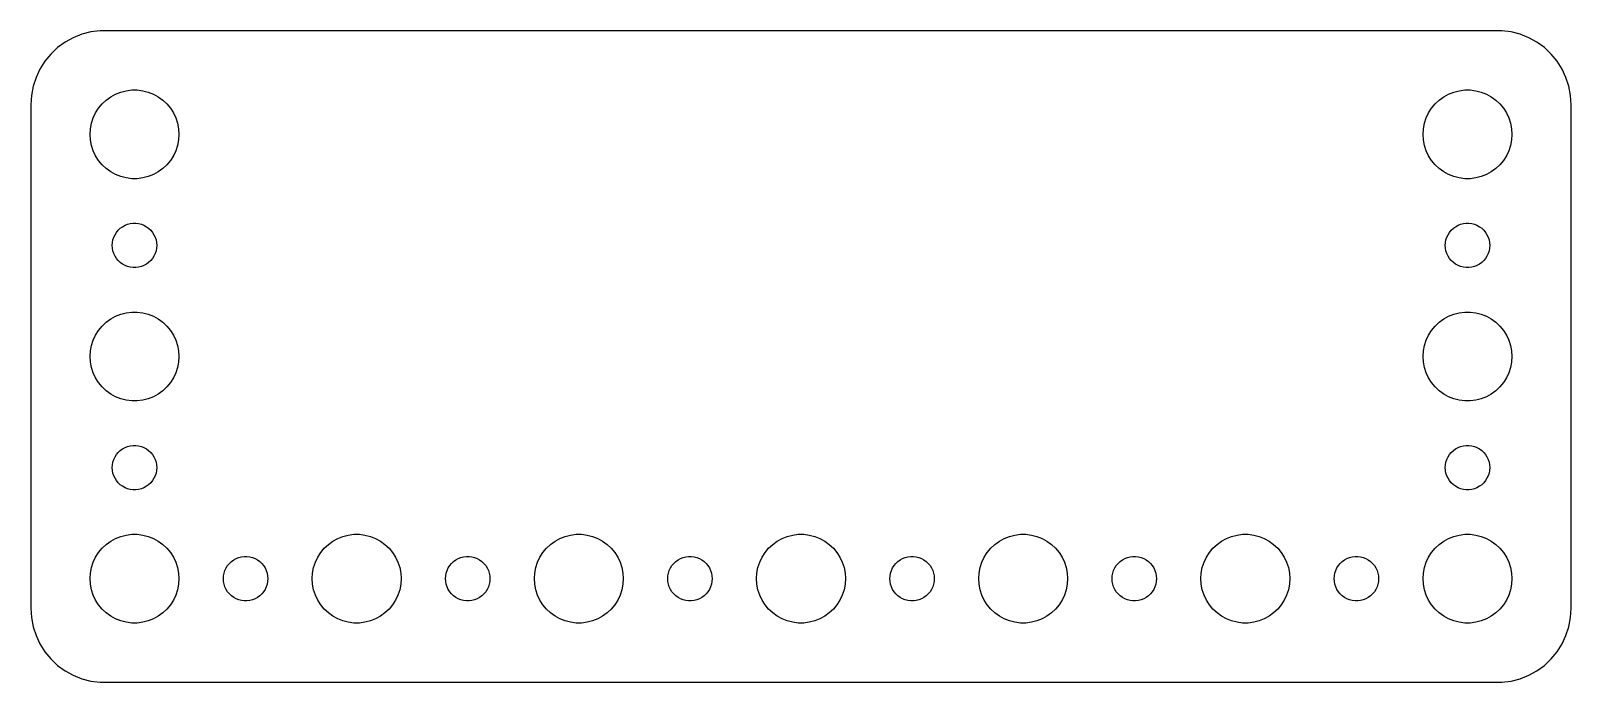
# Model space of a CAD drawing. Header units: metres. Extents: x -52 to 52, y 248 to 562.
# Drawn here: x -52 to 52, y 248 to 292 of the extents above; entities that cross this region are included whole.
import ezdxf

# ---------------------------------------------------------------- set-up
doc = ezdxf.new("R2010")
doc.units = ezdxf.units.M

msp = doc.modelspace()

# ---------------------------------------------------------------- linework, layer by layer
for p, q in [((-49.6791, 291.222), (-50.1871, 290.853)), ((-49.1289, 291.524), (-49.6791, 291.222)), ((-48.5451, 291.755), (-49.1289, 291.524)), ((-47.9369, 291.911), (-48.5451, 291.755)), ((-47.3139, 291.99), (-47.9369, 291.911)), ((47.3139, 291.99), (-47.3139, 291.99)), ((47.9369, 291.911), (47.3139, 291.99)), ((48.5451, 291.755), (47.9369, 291.911)), ((49.1289, 291.524), (48.5451, 291.755)), ((49.6791, 291.222), (49.1289, 291.524)), ((50.1871, 290.853), (49.6791, 291.222)), ((-50.6448, 290.423), (-51.0451, 289.939)), ((-50.1871, 290.853), (-50.6448, 290.423)), ((50.6448, 290.423), (50.1871, 290.853)), ((51.0451, 289.939), (50.6448, 290.423)), ((-51.3815, 289.409), (-51.6489, 288.841)), ((-51.0451, 289.939), (-51.3815, 289.409)), ((51.3815, 289.409), (51.0451, 289.939)), ((51.6489, 288.841), (51.3815, 289.409)), ((-51.8429, 288.243), (-51.9606, 287.627)), ((-51.6489, 288.841), (-51.8429, 288.243)), ((51.8429, 288.243), (51.6489, 288.841)), ((51.9606, 287.627), (51.8429, 288.243)), ((-51.9606, 287.627), (-52, 287)), ((-47.427, 286.763), (-47.1869, 287.054)), ((-47.1869, 287.054), (-46.9123, 287.312)), ((-46.9123, 287.312), (-46.6075, 287.533)), ((-46.6075, 287.533), (-46.2773, 287.714)), ((-46.2773, 287.714), (-45.927, 287.853)), ((-45.927, 287.853), (-45.5621, 287.947)), ((-45.5621, 287.947), (-45.1884, 287.994)), ((-45.1884, 287.994), (-44.8116, 287.994)), ((-44.8116, 287.994), (-44.4379, 287.947)), ((-44.4379, 287.947), (-44.0729, 287.853)), ((-44.0729, 287.853), (-43.7227, 287.714)), ((-43.7227, 287.714), (-43.3925, 287.533)), ((-43.3925, 287.533), (-43.0877, 287.312)), ((-43.0877, 287.312), (-42.8131, 287.054)), ((-42.8131, 287.054), (-42.5729, 286.763)), ((42.5729, 286.763), (42.8131, 287.054)), ((42.8131, 287.054), (43.0877, 287.312)), ((43.0877, 287.312), (43.3925, 287.533)), ((43.3925, 287.533), (43.7227, 287.714)), ((43.7227, 287.714), (44.0729, 287.853)), ((44.0729, 287.853), (44.4379, 287.947)), ((44.4379, 287.947), (44.8116, 287.994)), ((44.8116, 287.994), (45.1884, 287.994)), ((45.1884, 287.994), (45.5621, 287.947)), ((45.5621, 287.947), (45.927, 287.853)), ((45.927, 287.853), (46.2773, 287.714)), ((46.2773, 287.714), (46.6075, 287.533)), ((46.6075, 287.533), (46.9123, 287.312)), ((46.9123, 287.312), (47.1869, 287.054)), ((47.1869, 287.054), (47.427, 286.763)), ((52, 287), (51.9606, 287.627)), ((-52, 287), (-52, 253)), ((-47.9057, 285.746), (-47.7893, 286.104)), ((-47.7893, 286.104), (-47.6289, 286.445)), ((-47.6289, 286.445), (-47.427, 286.763)), ((-42.5729, 286.763), (-42.3711, 286.445)), ((-42.3711, 286.445), (-42.2107, 286.104)), ((-42.2107, 286.104), (-42.0942, 285.746)), ((42.0942, 285.746), (42.2107, 286.104)), ((42.2107, 286.104), (42.3711, 286.445)), ((42.3711, 286.445), (42.5729, 286.763)), ((47.427, 286.763), (47.6289, 286.445)), ((47.6289, 286.445), (47.7893, 286.104)), ((47.7893, 286.104), (47.9057, 285.746)), ((52, 253), (52, 287)), ((-48, 285), (-47.9763, 285.376)), ((-47.9763, 284.624), (-48, 285)), ((-47.9763, 285.376), (-47.9057, 285.746)), ((-42.0942, 285.746), (-42.0237, 285.376)), ((-42.0237, 285.376), (-42, 285)), ((-42, 285), (-42.0237, 284.624)), ((42, 285), (42.0237, 285.376)), ((42.0237, 284.624), (42, 285)), ((42.0237, 285.376), (42.0942, 285.746)), ((47.9057, 285.746), (47.9763, 285.376)), ((47.9763, 285.376), (48, 285)), ((48, 285), (47.9763, 284.624)), ((-47.9057, 284.254), (-47.9763, 284.624)), ((-47.7893, 283.896), (-47.9057, 284.254)), ((-42.0942, 284.254), (-42.2107, 283.896)), ((-42.0237, 284.624), (-42.0942, 284.254)), ((42.0942, 284.254), (42.0237, 284.624)), ((42.2107, 283.896), (42.0942, 284.254)), ((47.9057, 284.254), (47.7893, 283.896)), ((47.9763, 284.624), (47.9057, 284.254)), ((-47.6289, 283.555), (-47.7893, 283.896)), ((-47.427, 283.237), (-47.6289, 283.555)), ((-47.1869, 282.946), (-47.427, 283.237)), ((-46.9123, 282.688), (-47.1869, 282.946)), ((-42.8131, 282.946), (-43.0877, 282.688)), ((-42.5729, 283.237), (-42.8131, 282.946)), ((-42.3711, 283.555), (-42.5729, 283.237)), ((-42.2107, 283.896), (-42.3711, 283.555)), ((42.3711, 283.555), (42.2107, 283.896)), ((42.5729, 283.237), (42.3711, 283.555)), ((42.8131, 282.946), (42.5729, 283.237)), ((43.0877, 282.688), (42.8131, 282.946)), ((47.1869, 282.946), (46.9123, 282.688)), ((47.427, 283.237), (47.1869, 282.946)), ((47.6289, 283.555), (47.427, 283.237)), ((47.7893, 283.896), (47.6289, 283.555)), ((-46.6075, 282.467), (-46.9123, 282.688)), ((-46.2773, 282.286), (-46.6075, 282.467)), ((-45.927, 282.147), (-46.2773, 282.286)), ((-45.5621, 282.053), (-45.927, 282.147)), ((-45.1884, 282.006), (-45.5621, 282.053)), ((-44.8116, 282.006), (-45.1884, 282.006)), ((-44.4379, 282.053), (-44.8116, 282.006)), ((-44.0729, 282.147), (-44.4379, 282.053)), ((-43.7227, 282.286), (-44.0729, 282.147)), ((-43.3925, 282.467), (-43.7227, 282.286)), ((-43.0877, 282.688), (-43.3925, 282.467)), ((43.3925, 282.467), (43.0877, 282.688)), ((43.7227, 282.286), (43.3925, 282.467)), ((44.0729, 282.147), (43.7227, 282.286)), ((44.4379, 282.053), (44.0729, 282.147)), ((44.8116, 282.006), (44.4379, 282.053)), ((45.1884, 282.006), (44.8116, 282.006)), ((45.5621, 282.053), (45.1884, 282.006)), ((45.927, 282.147), (45.5621, 282.053)), ((46.2773, 282.286), (45.927, 282.147)), ((46.6075, 282.467), (46.2773, 282.286)), ((46.9123, 282.688), (46.6075, 282.467)), ((-45.9561, 278.656), (-45.8037, 278.766)), ((-45.8037, 278.766), (-45.6387, 278.857)), ((-45.6387, 278.857), (-45.4635, 278.927)), ((-45.4635, 278.927), (-45.2811, 278.973)), ((-45.2811, 278.973), (-45.0942, 278.997)), ((-45.0942, 278.997), (-44.9058, 278.997)), ((-44.9058, 278.997), (-44.7189, 278.973)), ((-44.7189, 278.973), (-44.5365, 278.927)), ((-44.5365, 278.927), (-44.3613, 278.857)), ((-44.3613, 278.857), (-44.1963, 278.766)), ((-44.1963, 278.766), (-44.0439, 278.656)), ((44.0439, 278.656), (44.1963, 278.766)), ((44.1963, 278.766), (44.3613, 278.857)), ((44.3613, 278.857), (44.5365, 278.927)), ((44.5365, 278.927), (44.7189, 278.973)), ((44.7189, 278.973), (44.9058, 278.997)), ((44.9058, 278.997), (45.0942, 278.997)), ((45.0942, 278.997), (45.2811, 278.973)), ((45.2811, 278.973), (45.4635, 278.927)), ((45.4635, 278.927), (45.6387, 278.857)), ((45.6387, 278.857), (45.8037, 278.766)), ((45.8037, 278.766), (45.9561, 278.656)), ((-46.5, 277.5), (-46.4882, 277.688)), ((-46.4882, 277.688), (-46.4529, 277.873)), ((-46.4529, 277.873), (-46.3947, 278.052)), ((-46.3947, 278.052), (-46.3145, 278.223)), ((-46.3145, 278.223), (-46.2135, 278.382)), ((-46.2135, 278.382), (-46.0934, 278.527)), ((-46.0934, 278.527), (-45.9561, 278.656)), ((-44.0439, 278.656), (-43.9065, 278.527)), ((-43.9065, 278.527), (-43.7865, 278.382)), ((-43.7865, 278.382), (-43.6855, 278.223)), ((-43.6855, 278.223), (-43.6053, 278.052)), ((-43.6053, 278.052), (-43.5471, 277.873)), ((-43.5471, 277.873), (-43.5118, 277.688)), ((-43.5118, 277.688), (-43.5, 277.5)), ((43.5, 277.5), (43.5118, 277.688)), ((43.5118, 277.688), (43.5471, 277.873)), ((43.5471, 277.873), (43.6053, 278.052)), ((43.6053, 278.052), (43.6855, 278.223)), ((43.6855, 278.223), (43.7865, 278.382)), ((43.7865, 278.382), (43.9065, 278.527)), ((43.9065, 278.527), (44.0439, 278.656)), ((45.9561, 278.656), (46.0934, 278.527)), ((46.0934, 278.527), (46.2135, 278.382)), ((46.2135, 278.382), (46.3145, 278.223)), ((46.3145, 278.223), (46.3947, 278.052)), ((46.3947, 278.052), (46.4529, 277.873)), ((46.4529, 277.873), (46.4882, 277.688)), ((46.4882, 277.688), (46.5, 277.5)), ((-46.4882, 277.312), (-46.5, 277.5)), ((-46.4529, 277.127), (-46.4882, 277.312)), ((-46.3947, 276.948), (-46.4529, 277.127)), ((-46.3145, 276.777), (-46.3947, 276.948)), ((-46.2135, 276.618), (-46.3145, 276.777)), ((-43.6855, 276.777), (-43.7865, 276.618)), ((-43.6053, 276.948), (-43.6855, 276.777)), ((-43.5471, 277.127), (-43.6053, 276.948)), ((-43.5118, 277.312), (-43.5471, 277.127)), ((-43.5, 277.5), (-43.5118, 277.312)), ((43.5118, 277.312), (43.5, 277.5)), ((43.5471, 277.127), (43.5118, 277.312)), ((43.6053, 276.948), (43.5471, 277.127)), ((43.6855, 276.777), (43.6053, 276.948)), ((43.7865, 276.618), (43.6855, 276.777)), ((46.3145, 276.777), (46.2135, 276.618)), ((46.3947, 276.948), (46.3145, 276.777)), ((46.4529, 277.127), (46.3947, 276.948)), ((46.4882, 277.312), (46.4529, 277.127)), ((46.5, 277.5), (46.4882, 277.312)), ((-46.0934, 276.473), (-46.2135, 276.618)), ((-45.9561, 276.344), (-46.0934, 276.473)), ((-45.8037, 276.234), (-45.9561, 276.344)), ((-45.6387, 276.143), (-45.8037, 276.234)), ((-45.4635, 276.073), (-45.6387, 276.143)), ((-45.2811, 276.027), (-45.4635, 276.073)), ((-45.0942, 276.003), (-45.2811, 276.027)), ((-44.9058, 276.003), (-45.0942, 276.003)), ((-44.7189, 276.027), (-44.9058, 276.003)), ((-44.5365, 276.073), (-44.7189, 276.027)), ((-44.3613, 276.143), (-44.5365, 276.073)), ((-44.1963, 276.234), (-44.3613, 276.143)), ((-44.0439, 276.344), (-44.1963, 276.234)), ((-43.9065, 276.473), (-44.0439, 276.344)), ((-43.7865, 276.618), (-43.9065, 276.473)), ((43.9065, 276.473), (43.7865, 276.618)), ((44.0439, 276.344), (43.9065, 276.473)), ((44.1963, 276.234), (44.0439, 276.344)), ((44.3613, 276.143), (44.1963, 276.234)), ((44.5365, 276.073), (44.3613, 276.143)), ((44.7189, 276.027), (44.5365, 276.073)), ((44.9058, 276.003), (44.7189, 276.027)), ((45.0942, 276.003), (44.9058, 276.003)), ((45.2811, 276.027), (45.0942, 276.003)), ((45.4635, 276.073), (45.2811, 276.027)), ((45.6387, 276.143), (45.4635, 276.073)), ((45.8037, 276.234), (45.6387, 276.143)), ((45.9561, 276.344), (45.8037, 276.234)), ((46.0934, 276.473), (45.9561, 276.344)), ((46.2135, 276.618), (46.0934, 276.473)), ((-46.9123, 272.312), (-46.6075, 272.533)), ((-46.6075, 272.533), (-46.2773, 272.714)), ((-46.2773, 272.714), (-45.927, 272.853)), ((-45.927, 272.853), (-45.5621, 272.947)), ((-45.5621, 272.947), (-45.1884, 272.994)), ((-45.1884, 272.994), (-44.8116, 272.994)), ((-44.8116, 272.994), (-44.4379, 272.947)), ((-44.4379, 272.947), (-44.0729, 272.853)), ((-44.0729, 272.853), (-43.7227, 272.714)), ((-43.7227, 272.714), (-43.3925, 272.533)), ((-43.3925, 272.533), (-43.0877, 272.312)), ((43.0877, 272.312), (43.3925, 272.533)), ((43.3925, 272.533), (43.7227, 272.714)), ((43.7227, 272.714), (44.0729, 272.853)), ((44.0729, 272.853), (44.4379, 272.947)), ((44.4379, 272.947), (44.8116, 272.994)), ((44.8116, 272.994), (45.1884, 272.994)), ((45.1884, 272.994), (45.5621, 272.947)), ((45.5621, 272.947), (45.927, 272.853)), ((45.927, 272.853), (46.2773, 272.714)), ((46.2773, 272.714), (46.6075, 272.533)), ((46.6075, 272.533), (46.9123, 272.312)), ((-47.7893, 271.104), (-47.6289, 271.445)), ((-47.6289, 271.445), (-47.427, 271.763)), ((-47.427, 271.763), (-47.1869, 272.054)), ((-47.1869, 272.054), (-46.9123, 272.312)), ((-43.0877, 272.312), (-42.8131, 272.054)), ((-42.8131, 272.054), (-42.5729, 271.763)), ((-42.5729, 271.763), (-42.3711, 271.445)), ((-42.3711, 271.445), (-42.2107, 271.104)), ((42.2107, 271.104), (42.3711, 271.445)), ((42.3711, 271.445), (42.5729, 271.763)), ((42.5729, 271.763), (42.8131, 272.054)), ((42.8131, 272.054), (43.0877, 272.312)), ((46.9123, 272.312), (47.1869, 272.054)), ((47.1869, 272.054), (47.427, 271.763)), ((47.427, 271.763), (47.6289, 271.445)), ((47.6289, 271.445), (47.7893, 271.104)), ((-47.9763, 270.376), (-47.9057, 270.746)), ((-47.9057, 270.746), (-47.7893, 271.104)), ((-42.2107, 271.104), (-42.0942, 270.746)), ((-42.0942, 270.746), (-42.0237, 270.376)), ((42.0237, 270.376), (42.0942, 270.746)), ((42.0942, 270.746), (42.2107, 271.104)), ((47.7893, 271.104), (47.9057, 270.746)), ((47.9057, 270.746), (47.9763, 270.376)), ((-48, 270), (-47.9763, 270.376)), ((-47.9763, 269.624), (-48, 270)), ((-47.9057, 269.254), (-47.9763, 269.624)), ((-42.0237, 269.624), (-42.0942, 269.254)), ((-42.0237, 270.376), (-42, 270)), ((-42, 270), (-42.0237, 269.624)), ((42, 270), (42.0237, 270.376)), ((42.0237, 269.624), (42, 270)), ((42.0942, 269.254), (42.0237, 269.624)), ((47.9763, 269.624), (47.9057, 269.254)), ((47.9763, 270.376), (48, 270)), ((48, 270), (47.9763, 269.624)), ((-47.7893, 268.896), (-47.9057, 269.254)), ((-47.6289, 268.555), (-47.7893, 268.896)), ((-47.427, 268.237), (-47.6289, 268.555)), ((-42.3711, 268.555), (-42.5729, 268.237)), ((-42.2107, 268.896), (-42.3711, 268.555)), ((-42.0942, 269.254), (-42.2107, 268.896)), ((42.2107, 268.896), (42.0942, 269.254)), ((42.3711, 268.555), (42.2107, 268.896)), ((42.5729, 268.237), (42.3711, 268.555)), ((47.6289, 268.555), (47.427, 268.237)), ((47.7893, 268.896), (47.6289, 268.555)), ((47.9057, 269.254), (47.7893, 268.896)), ((-47.1869, 267.946), (-47.427, 268.237)), ((-46.9123, 267.688), (-47.1869, 267.946)), ((-46.6075, 267.467), (-46.9123, 267.688)), ((-46.2773, 267.286), (-46.6075, 267.467)), ((-45.927, 267.147), (-46.2773, 267.286)), ((-43.7227, 267.286), (-44.0729, 267.147)), ((-43.3925, 267.467), (-43.7227, 267.286)), ((-43.0877, 267.688), (-43.3925, 267.467)), ((-42.8131, 267.946), (-43.0877, 267.688)), ((-42.5729, 268.237), (-42.8131, 267.946)), ((42.8131, 267.946), (42.5729, 268.237)), ((43.0877, 267.688), (42.8131, 267.946)), ((43.3925, 267.467), (43.0877, 267.688)), ((43.7227, 267.286), (43.3925, 267.467)), ((44.0729, 267.147), (43.7227, 267.286)), ((46.2773, 267.286), (45.927, 267.147)), ((46.6075, 267.467), (46.2773, 267.286)), ((46.9123, 267.688), (46.6075, 267.467)), ((47.1869, 267.946), (46.9123, 267.688)), ((47.427, 268.237), (47.1869, 267.946)), ((-45.5621, 267.053), (-45.927, 267.147)), ((-45.1884, 267.006), (-45.5621, 267.053)), ((-44.8116, 267.006), (-45.1884, 267.006)), ((-44.4379, 267.053), (-44.8116, 267.006)), ((-44.0729, 267.147), (-44.4379, 267.053)), ((44.4379, 267.053), (44.0729, 267.147)), ((44.8116, 267.006), (44.4379, 267.053)), ((45.1884, 267.006), (44.8116, 267.006)), ((45.5621, 267.053), (45.1884, 267.006)), ((45.927, 267.147), (45.5621, 267.053)), ((-46.3947, 263.052), (-46.3145, 263.223)), ((-46.3145, 263.223), (-46.2135, 263.382)), ((-46.2135, 263.382), (-46.0934, 263.527)), ((-46.0934, 263.527), (-45.9561, 263.656)), ((-45.9561, 263.656), (-45.8037, 263.766)), ((-45.8037, 263.766), (-45.6387, 263.857)), ((-45.6387, 263.857), (-45.4635, 263.927)), ((-45.4635, 263.927), (-45.2811, 263.973)), ((-45.2811, 263.973), (-45.0942, 263.997)), ((-45.0942, 263.997), (-44.9058, 263.997)), ((-44.9058, 263.997), (-44.7189, 263.973)), ((-44.7189, 263.973), (-44.5365, 263.927)), ((-44.5365, 263.927), (-44.3613, 263.857)), ((-44.3613, 263.857), (-44.1963, 263.766)), ((-44.1963, 263.766), (-44.0439, 263.656)), ((-44.0439, 263.656), (-43.9065, 263.527)), ((-43.9065, 263.527), (-43.7865, 263.382)), ((-43.7865, 263.382), (-43.6855, 263.223)), ((-43.6855, 263.223), (-43.6053, 263.052)), ((43.6053, 263.052), (43.6855, 263.223)), ((43.6855, 263.223), (43.7865, 263.382)), ((43.7865, 263.382), (43.9065, 263.527)), ((43.9065, 263.527), (44.0439, 263.656)), ((44.0439, 263.656), (44.1963, 263.766)), ((44.1963, 263.766), (44.3613, 263.857)), ((44.3613, 263.857), (44.5365, 263.927)), ((44.5365, 263.927), (44.7189, 263.973)), ((44.7189, 263.973), (44.9058, 263.997)), ((44.9058, 263.997), (45.0942, 263.997)), ((45.0942, 263.997), (45.2811, 263.973)), ((45.2811, 263.973), (45.4635, 263.927)), ((45.4635, 263.927), (45.6387, 263.857)), ((45.6387, 263.857), (45.8037, 263.766)), ((45.8037, 263.766), (45.9561, 263.656)), ((45.9561, 263.656), (46.0934, 263.527)), ((46.0934, 263.527), (46.2135, 263.382)), ((46.2135, 263.382), (46.3145, 263.223)), ((46.3145, 263.223), (46.3947, 263.052)), ((-46.5, 262.5), (-46.4882, 262.688)), ((-46.4882, 262.312), (-46.5, 262.5)), ((-46.4882, 262.688), (-46.4529, 262.873)), ((-46.4529, 262.127), (-46.4882, 262.312)), ((-46.4529, 262.873), (-46.3947, 263.052)), ((-46.3947, 261.948), (-46.4529, 262.127)), ((-43.6053, 263.052), (-43.5471, 262.873)), ((-43.5471, 262.127), (-43.6053, 261.948)), ((-43.5471, 262.873), (-43.5118, 262.688)), ((-43.5118, 262.312), (-43.5471, 262.127)), ((-43.5118, 262.688), (-43.5, 262.5)), ((-43.5, 262.5), (-43.5118, 262.312)), ((43.5, 262.5), (43.5118, 262.688)), ((43.5118, 262.312), (43.5, 262.5)), ((43.5118, 262.688), (43.5471, 262.873)), ((43.5471, 262.127), (43.5118, 262.312)), ((43.5471, 262.873), (43.6053, 263.052)), ((43.6053, 261.948), (43.5471, 262.127)), ((46.3947, 263.052), (46.4529, 262.873)), ((46.4529, 262.127), (46.3947, 261.948)), ((46.4529, 262.873), (46.4882, 262.688)), ((46.4882, 262.312), (46.4529, 262.127)), ((46.4882, 262.688), (46.5, 262.5)), ((46.5, 262.5), (46.4882, 262.312)), ((-46.3145, 261.777), (-46.3947, 261.948)), ((-46.2135, 261.618), (-46.3145, 261.777)), ((-46.0934, 261.473), (-46.2135, 261.618)), ((-45.9561, 261.344), (-46.0934, 261.473)), ((-45.8037, 261.234), (-45.9561, 261.344)), ((-45.6387, 261.143), (-45.8037, 261.234)), ((-45.4635, 261.073), (-45.6387, 261.143)), ((-45.2811, 261.027), (-45.4635, 261.073)), ((-44.5365, 261.073), (-44.7189, 261.027)), ((-44.3613, 261.143), (-44.5365, 261.073)), ((-44.1963, 261.234), (-44.3613, 261.143)), ((-44.0439, 261.344), (-44.1963, 261.234)), ((-43.9065, 261.473), (-44.0439, 261.344)), ((-43.7865, 261.618), (-43.9065, 261.473)), ((-43.6855, 261.777), (-43.7865, 261.618)), ((-43.6053, 261.948), (-43.6855, 261.777)), ((43.6855, 261.777), (43.6053, 261.948)), ((43.7865, 261.618), (43.6855, 261.777)), ((43.9065, 261.473), (43.7865, 261.618)), ((44.0439, 261.344), (43.9065, 261.473)), ((44.1963, 261.234), (44.0439, 261.344)), ((44.3613, 261.143), (44.1963, 261.234)), ((44.5365, 261.073), (44.3613, 261.143)), ((44.7189, 261.027), (44.5365, 261.073)), ((45.4635, 261.073), (45.2811, 261.027)), ((45.6387, 261.143), (45.4635, 261.073)), ((45.8037, 261.234), (45.6387, 261.143)), ((45.9561, 261.344), (45.8037, 261.234)), ((46.0934, 261.473), (45.9561, 261.344)), ((46.2135, 261.618), (46.0934, 261.473)), ((46.3145, 261.777), (46.2135, 261.618)), ((46.3947, 261.948), (46.3145, 261.777)), ((-45.0942, 261.003), (-45.2811, 261.027)), ((-44.9058, 261.003), (-45.0942, 261.003)), ((-44.7189, 261.027), (-44.9058, 261.003)), ((44.9058, 261.003), (44.7189, 261.027)), ((45.0942, 261.003), (44.9058, 261.003)), ((45.2811, 261.027), (45.0942, 261.003)), ((-45.927, 257.853), (-45.5621, 257.947)), ((-45.5621, 257.947), (-45.1884, 257.994)), ((-45.1884, 257.994), (-44.8116, 257.994)), ((-44.8116, 257.994), (-44.4379, 257.947)), ((-44.4379, 257.947), (-44.0729, 257.853)), ((-30.927, 257.853), (-30.5621, 257.947)), ((-30.5621, 257.947), (-30.1884, 257.994)), ((-30.1884, 257.994), (-29.8116, 257.994)), ((-29.8116, 257.994), (-29.4379, 257.947)), ((-29.4379, 257.947), (-29.0729, 257.853)), ((-15.927, 257.853), (-15.5621, 257.947)), ((-15.5621, 257.947), (-15.1884, 257.994)), ((-15.1884, 257.994), (-14.8116, 257.994)), ((-14.8116, 257.994), (-14.4379, 257.947)), ((-14.4379, 257.947), (-14.0729, 257.853)), ((-0.92705, 257.853), (-0.56213, 257.947)), ((-0.56213, 257.947), (-0.18837, 257.994)), ((-0.18837, 257.994), (0.18837, 257.994)), ((0.18837, 257.994), (0.56213, 257.947)), ((0.56213, 257.947), (0.92705, 257.853)), ((14.0729, 257.853), (14.4379, 257.947)), ((14.4379, 257.947), (14.8116, 257.994)), ((14.8116, 257.994), (15.1884, 257.994)), ((15.1884, 257.994), (15.5621, 257.947)), ((15.5621, 257.947), (15.927, 257.853)), ((29.0729, 257.853), (29.4379, 257.947)), ((29.4379, 257.947), (29.8116, 257.994)), ((29.8116, 257.994), (30.1884, 257.994)), ((30.1884, 257.994), (30.5621, 257.947)), ((30.5621, 257.947), (30.927, 257.853)), ((44.0729, 257.853), (44.4379, 257.947)), ((44.4379, 257.947), (44.8116, 257.994)), ((44.8116, 257.994), (45.1884, 257.994)), ((45.1884, 257.994), (45.5621, 257.947)), ((45.5621, 257.947), (45.927, 257.853)), ((-47.427, 256.763), (-47.1869, 257.054)), ((-47.1869, 257.054), (-46.9123, 257.312)), ((-46.9123, 257.312), (-46.6075, 257.533)), ((-46.6075, 257.533), (-46.2773, 257.714)), ((-46.2773, 257.714), (-45.927, 257.853)), ((-44.0729, 257.853), (-43.7227, 257.714)), ((-43.7227, 257.714), (-43.3925, 257.533)), ((-43.3925, 257.533), (-43.0877, 257.312)), ((-43.0877, 257.312), (-42.8131, 257.054)), ((-42.8131, 257.054), (-42.5729, 256.763)), ((-32.427, 256.763), (-32.1869, 257.054)), ((-32.1869, 257.054), (-31.9123, 257.312)), ((-31.9123, 257.312), (-31.6075, 257.533)), ((-31.6075, 257.533), (-31.2773, 257.714)), ((-31.2773, 257.714), (-30.927, 257.853)), ((-29.0729, 257.853), (-28.7227, 257.714)), ((-28.7227, 257.714), (-28.3925, 257.533)), ((-28.3925, 257.533), (-28.0877, 257.312)), ((-28.0877, 257.312), (-27.8131, 257.054)), ((-27.8131, 257.054), (-27.5729, 256.763)), ((-17.427, 256.763), (-17.1869, 257.054)), ((-17.1869, 257.054), (-16.9123, 257.312)), ((-16.9123, 257.312), (-16.6075, 257.533)), ((-16.6075, 257.533), (-16.2773, 257.714)), ((-16.2773, 257.714), (-15.927, 257.853)), ((-14.0729, 257.853), (-13.7227, 257.714)), ((-13.7227, 257.714), (-13.3925, 257.533)), ((-13.3925, 257.533), (-13.0877, 257.312)), ((-13.0877, 257.312), (-12.8131, 257.054)), ((-12.8131, 257.054), (-12.5729, 256.763)), ((-2.42705, 256.763), (-2.1869, 257.054)), ((-2.1869, 257.054), (-1.91226, 257.312)), ((-1.91226, 257.312), (-1.60747, 257.533)), ((-1.60747, 257.533), (-1.27733, 257.714)), ((-1.27733, 257.714), (-0.92705, 257.853)), ((0.92705, 257.853), (1.27733, 257.714)), ((1.27733, 257.714), (1.60747, 257.533)), ((1.60747, 257.533), (1.91226, 257.312)), ((1.91226, 257.312), (2.1869, 257.054)), ((2.1869, 257.054), (2.42705, 256.763)), ((12.5729, 256.763), (12.8131, 257.054)), ((12.8131, 257.054), (13.0877, 257.312)), ((13.0877, 257.312), (13.3925, 257.533)), ((13.3925, 257.533), (13.7227, 257.714)), ((13.7227, 257.714), (14.0729, 257.853)), ((15.927, 257.853), (16.2773, 257.714)), ((16.2773, 257.714), (16.6075, 257.533)), ((16.6075, 257.533), (16.9123, 257.312)), ((16.9123, 257.312), (17.1869, 257.054)), ((17.1869, 257.054), (17.427, 256.763)), ((27.5729, 256.763), (27.8131, 257.054)), ((27.8131, 257.054), (28.0877, 257.312)), ((28.0877, 257.312), (28.3925, 257.533)), ((28.3925, 257.533), (28.7227, 257.714)), ((28.7227, 257.714), (29.0729, 257.853)), ((30.927, 257.853), (31.2773, 257.714)), ((31.2773, 257.714), (31.6075, 257.533)), ((31.6075, 257.533), (31.9123, 257.312)), ((31.9123, 257.312), (32.1869, 257.054)), ((32.1869, 257.054), (32.427, 256.763)), ((42.5729, 256.763), (42.8131, 257.054)), ((42.8131, 257.054), (43.0877, 257.312)), ((43.0877, 257.312), (43.3925, 257.533)), ((43.3925, 257.533), (43.7227, 257.714)), ((43.7227, 257.714), (44.0729, 257.853)), ((45.927, 257.853), (46.2773, 257.714)), ((46.2773, 257.714), (46.6075, 257.533)), ((46.6075, 257.533), (46.9123, 257.312)), ((46.9123, 257.312), (47.1869, 257.054)), ((47.1869, 257.054), (47.427, 256.763)), ((-47.9057, 255.746), (-47.7893, 256.104)), ((-47.7893, 256.104), (-47.6289, 256.445)), ((-47.6289, 256.445), (-47.427, 256.763)), ((-42.5729, 256.763), (-42.3711, 256.445)), ((-42.3711, 256.445), (-42.2107, 256.104)), ((-42.2107, 256.104), (-42.0942, 255.746)), ((-38.8145, 255.723), (-38.7135, 255.882)), ((-38.7135, 255.882), (-38.5934, 256.027)), ((-38.5934, 256.027), (-38.4561, 256.156)), ((-38.4561, 256.156), (-38.3037, 256.266)), ((-38.3037, 256.266), (-38.1387, 256.357)), ((-38.1387, 256.357), (-37.9635, 256.427)), ((-37.9635, 256.427), (-37.7811, 256.473)), ((-37.7811, 256.473), (-37.5942, 256.497)), ((-37.5942, 256.497), (-37.4058, 256.497)), ((-37.4058, 256.497), (-37.2189, 256.473)), ((-37.2189, 256.473), (-37.0365, 256.427)), ((-37.0365, 256.427), (-36.8613, 256.357)), ((-36.8613, 256.357), (-36.6963, 256.266)), ((-36.6963, 256.266), (-36.5439, 256.156)), ((-36.5439, 256.156), (-36.4065, 256.027)), ((-36.4065, 256.027), (-36.2865, 255.882)), ((-36.2865, 255.882), (-36.1855, 255.723)), ((-32.9057, 255.746), (-32.7893, 256.104)), ((-32.7893, 256.104), (-32.6289, 256.445)), ((-32.6289, 256.445), (-32.427, 256.763)), ((-27.5729, 256.763), (-27.3711, 256.445)), ((-27.3711, 256.445), (-27.2107, 256.104)), ((-27.2107, 256.104), (-27.0942, 255.746)), ((-23.8145, 255.723), (-23.7135, 255.882)), ((-23.7135, 255.882), (-23.5934, 256.027)), ((-23.5934, 256.027), (-23.4561, 256.156)), ((-23.4561, 256.156), (-23.3037, 256.266)), ((-23.3037, 256.266), (-23.1387, 256.357)), ((-23.1387, 256.357), (-22.9635, 256.427)), ((-22.9635, 256.427), (-22.7811, 256.473)), ((-22.7811, 256.473), (-22.5942, 256.497)), ((-22.5942, 256.497), (-22.4058, 256.497)), ((-22.4058, 256.497), (-22.2189, 256.473)), ((-22.2189, 256.473), (-22.0365, 256.427)), ((-22.0365, 256.427), (-21.8613, 256.357)), ((-21.8613, 256.357), (-21.6963, 256.266)), ((-21.6963, 256.266), (-21.5439, 256.156)), ((-21.5439, 256.156), (-21.4065, 256.027)), ((-21.4065, 256.027), (-21.2865, 255.882)), ((-21.2865, 255.882), (-21.1855, 255.723)), ((-17.9057, 255.746), (-17.7893, 256.104)), ((-17.7893, 256.104), (-17.6289, 256.445)), ((-17.6289, 256.445), (-17.427, 256.763)), ((-12.5729, 256.763), (-12.3711, 256.445)), ((-12.3711, 256.445), (-12.2107, 256.104)), ((-12.2107, 256.104), (-12.0942, 255.746)), ((-8.81445, 255.723), (-8.71352, 255.882)), ((-8.71352, 255.882), (-8.59344, 256.027)), ((-8.59344, 256.027), (-8.45613, 256.156)), ((-8.45613, 256.156), (-8.30373, 256.266)), ((-8.30373, 256.266), (-8.13866, 256.357)), ((-8.13866, 256.357), (-7.96352, 256.427)), ((-7.96352, 256.427), (-7.78107, 256.473)), ((-7.78107, 256.473), (-7.59418, 256.497)), ((-7.59418, 256.497), (-7.40581, 256.497)), ((-7.40581, 256.497), (-7.21892, 256.473)), ((-7.21892, 256.473), (-7.03647, 256.427)), ((-7.03647, 256.427), (-6.86133, 256.357)), ((-6.86133, 256.357), (-6.69626, 256.266)), ((-6.69626, 256.266), (-6.54385, 256.156)), ((-6.54385, 256.156), (-6.40654, 256.027)), ((-6.40654, 256.027), (-6.28647, 255.882)), ((-6.28647, 255.882), (-6.18553, 255.723)), ((-2.90575, 255.746), (-2.78932, 256.104)), ((-2.78932, 256.104), (-2.62891, 256.445)), ((-2.62891, 256.445), (-2.42705, 256.763)), ((2.42705, 256.763), (2.62891, 256.445)), ((2.62891, 256.445), (2.78932, 256.104)), ((2.78932, 256.104), (2.90575, 255.746)), ((6.18553, 255.723), (6.28647, 255.882)), ((6.28647, 255.882), (6.40654, 256.027)), ((6.40654, 256.027), (6.54385, 256.156)), ((6.54385, 256.156), (6.69626, 256.266)), ((6.69626, 256.266), (6.86133, 256.357)), ((6.86133, 256.357), (7.03647, 256.427)), ((7.03647, 256.427), (7.21892, 256.473)), ((7.21892, 256.473), (7.40581, 256.497)), ((7.40581, 256.497), (7.59418, 256.497)), ((7.59418, 256.497), (7.78107, 256.473)), ((7.78107, 256.473), (7.96352, 256.427)), ((7.96352, 256.427), (8.13866, 256.357)), ((8.13866, 256.357), (8.30373, 256.266)), ((8.30373, 256.266), (8.45613, 256.156)), ((8.45613, 256.156), (8.59344, 256.027)), ((8.59344, 256.027), (8.71352, 255.882)), ((8.71352, 255.882), (8.81445, 255.723)), ((12.0942, 255.746), (12.2107, 256.104)), ((12.2107, 256.104), (12.3711, 256.445)), ((12.3711, 256.445), (12.5729, 256.763)), ((17.427, 256.763), (17.6289, 256.445)), ((17.6289, 256.445), (17.7893, 256.104)), ((17.7893, 256.104), (17.9057, 255.746)), ((21.1855, 255.723), (21.2865, 255.882)), ((21.2865, 255.882), (21.4065, 256.027)), ((21.4065, 256.027), (21.5439, 256.156)), ((21.5439, 256.156), (21.6963, 256.266)), ((21.6963, 256.266), (21.8613, 256.357)), ((21.8613, 256.357), (22.0365, 256.427)), ((22.0365, 256.427), (22.2189, 256.473)), ((22.2189, 256.473), (22.4058, 256.497)), ((22.4058, 256.497), (22.5942, 256.497)), ((22.5942, 256.497), (22.7811, 256.473)), ((22.7811, 256.473), (22.9635, 256.427)), ((22.9635, 256.427), (23.1387, 256.357)), ((23.1387, 256.357), (23.3037, 256.266)), ((23.3037, 256.266), (23.4561, 256.156)), ((23.4561, 256.156), (23.5934, 256.027)), ((23.5934, 256.027), (23.7135, 255.882)), ((23.7135, 255.882), (23.8145, 255.723)), ((27.0942, 255.746), (27.2107, 256.104)), ((27.2107, 256.104), (27.3711, 256.445)), ((27.3711, 256.445), (27.5729, 256.763)), ((32.427, 256.763), (32.6289, 256.445)), ((32.6289, 256.445), (32.7893, 256.104)), ((32.7893, 256.104), (32.9057, 255.746)), ((36.1855, 255.723), (36.2865, 255.882)), ((36.2865, 255.882), (36.4065, 256.027)), ((36.4065, 256.027), (36.5439, 256.156)), ((36.5439, 256.156), (36.6963, 256.266)), ((36.6963, 256.266), (36.8613, 256.357)), ((36.8613, 256.357), (37.0365, 256.427)), ((37.0365, 256.427), (37.2189, 256.473)), ((37.2189, 256.473), (37.4058, 256.497)), ((37.4058, 256.497), (37.5942, 256.497)), ((37.5942, 256.497), (37.7811, 256.473)), ((37.7811, 256.473), (37.9635, 256.427)), ((37.9635, 256.427), (38.1387, 256.357)), ((38.1387, 256.357), (38.3037, 256.266)), ((38.3037, 256.266), (38.4561, 256.156)), ((38.4561, 256.156), (38.5934, 256.027)), ((38.5934, 256.027), (38.7135, 255.882)), ((38.7135, 255.882), (38.8145, 255.723)), ((42.0942, 255.746), (42.2107, 256.104)), ((42.2107, 256.104), (42.3711, 256.445)), ((42.3711, 256.445), (42.5729, 256.763)), ((47.427, 256.763), (47.6289, 256.445)), ((47.6289, 256.445), (47.7893, 256.104)), ((47.7893, 256.104), (47.9057, 255.746)), ((-48, 255), (-47.9763, 255.376)), ((-47.9763, 254.624), (-48, 255)), ((-47.9763, 255.376), (-47.9057, 255.746)), ((-42.0942, 255.746), (-42.0237, 255.376)), ((-42.0237, 255.376), (-42, 255)), ((-42, 255), (-42.0237, 254.624)), ((-39, 255), (-38.9882, 255.188)), ((-38.9882, 254.812), (-39, 255)), ((-38.9882, 255.188), (-38.9529, 255.373)), ((-38.9529, 254.627), (-38.9882, 254.812)), ((-38.9529, 255.373), (-38.8947, 255.552)), ((-38.8947, 255.552), (-38.8145, 255.723)), ((-36.1855, 255.723), (-36.1053, 255.552)), ((-36.1053, 255.552), (-36.0471, 255.373)), ((-36.0471, 255.373), (-36.0118, 255.188)), ((-36.0118, 254.812), (-36.0471, 254.627)), ((-36.0118, 255.188), (-36, 255)), ((-36, 255), (-36.0118, 254.812)), ((-33, 255), (-32.9763, 255.376)), ((-32.9763, 254.624), (-33, 255)), ((-32.9763, 255.376), (-32.9057, 255.746)), ((-27.0942, 255.746), (-27.0237, 255.376)), ((-27.0237, 255.376), (-27, 255)), ((-27, 255), (-27.0237, 254.624)), ((-24, 255), (-23.9882, 255.188)), ((-23.9882, 254.812), (-24, 255)), ((-23.9882, 255.188), (-23.9529, 255.373)), ((-23.9529, 254.627), (-23.9882, 254.812)), ((-23.9529, 255.373), (-23.8947, 255.552)), ((-23.8947, 255.552), (-23.8145, 255.723)), ((-21.1855, 255.723), (-21.1053, 255.552)), ((-21.1053, 255.552), (-21.0471, 255.373)), ((-21.0471, 255.373), (-21.0118, 255.188)), ((-21.0118, 254.812), (-21.0471, 254.627)), ((-21.0118, 255.188), (-21, 255)), ((-21, 255), (-21.0118, 254.812)), ((-18, 255), (-17.9763, 255.376)), ((-17.9763, 254.624), (-18, 255)), ((-17.9763, 255.376), (-17.9057, 255.746)), ((-12.0942, 255.746), (-12.0237, 255.376)), ((-12.0237, 255.376), (-12, 255)), ((-12, 255), (-12.0237, 254.624)), ((-9, 255), (-8.98816, 255.188)), ((-8.98816, 254.812), (-9, 255)), ((-8.98816, 255.188), (-8.95287, 255.373)), ((-8.95287, 254.627), (-8.98816, 254.812)), ((-8.95287, 255.373), (-8.89465, 255.552)), ((-8.89465, 255.552), (-8.81445, 255.723)), ((-6.18553, 255.723), (-6.10533, 255.552)), ((-6.10533, 255.552), (-6.04712, 255.373)), ((-6.04712, 255.373), (-6.01183, 255.188)), ((-6.01183, 254.812), (-6.04712, 254.627)), ((-6.01183, 255.188), (-6, 255)), ((-6, 255), (-6.01183, 254.812)), ((-3, 255), (-2.97633, 255.376)), ((-2.97633, 254.624), (-3, 255)), ((-2.97633, 255.376), (-2.90575, 255.746)), ((2.90575, 255.746), (2.97633, 255.376)), ((2.97633, 255.376), (3, 255)), ((3, 255), (2.97633, 254.624)), ((6, 255), (6.01183, 255.188)), ((6.01183, 254.812), (6, 255)), ((6.01183, 255.188), (6.04712, 255.373)), ((6.04712, 254.627), (6.01183, 254.812)), ((6.04712, 255.373), (6.10533, 255.552)), ((6.10533, 255.552), (6.18553, 255.723)), ((8.81445, 255.723), (8.89465, 255.552)), ((8.89465, 255.552), (8.95287, 255.373)), ((8.95287, 255.373), (8.98816, 255.188)), ((8.98816, 254.812), (8.95287, 254.627)), ((8.98816, 255.188), (9, 255)), ((9, 255), (8.98816, 254.812)), ((12, 255), (12.0237, 255.376)), ((12.0237, 254.624), (12, 255)), ((12.0237, 255.376), (12.0942, 255.746)), ((17.9057, 255.746), (17.9763, 255.376)), ((17.9763, 255.376), (18, 255)), ((18, 255), (17.9763, 254.624)), ((21, 255), (21.0118, 255.188)), ((21.0118, 254.812), (21, 255)), ((21.0118, 255.188), (21.0471, 255.373)), ((21.0471, 254.627), (21.0118, 254.812)), ((21.0471, 255.373), (21.1053, 255.552)), ((21.1053, 255.552), (21.1855, 255.723)), ((23.8145, 255.723), (23.8947, 255.552)), ((23.8947, 255.552), (23.9529, 255.373)), ((23.9529, 255.373), (23.9882, 255.188)), ((23.9882, 254.812), (23.9529, 254.627)), ((23.9882, 255.188), (24, 255)), ((24, 255), (23.9882, 254.812)), ((27, 255), (27.0237, 255.376)), ((27.0237, 254.624), (27, 255)), ((27.0237, 255.376), (27.0942, 255.746)), ((32.9057, 255.746), (32.9763, 255.376)), ((32.9763, 255.376), (33, 255)), ((33, 255), (32.9763, 254.624)), ((36, 255), (36.0118, 255.188)), ((36.0118, 254.812), (36, 255)), ((36.0118, 255.188), (36.0471, 255.373)), ((36.0471, 254.627), (36.0118, 254.812)), ((36.0471, 255.373), (36.1053, 255.552)), ((36.1053, 255.552), (36.1855, 255.723)), ((38.8145, 255.723), (38.8947, 255.552)), ((38.8947, 255.552), (38.9529, 255.373)), ((38.9529, 255.373), (38.9882, 255.188)), ((38.9882, 254.812), (38.9529, 254.627)), ((38.9882, 255.188), (39, 255)), ((39, 255), (38.9882, 254.812)), ((42, 255), (42.0237, 255.376)), ((42.0237, 254.624), (42, 255)), ((42.0237, 255.376), (42.0942, 255.746)), ((47.9057, 255.746), (47.9763, 255.376)), ((47.9763, 255.376), (48, 255)), ((48, 255), (47.9763, 254.624)), ((-47.9057, 254.254), (-47.9763, 254.624)), ((-47.7893, 253.896), (-47.9057, 254.254)), ((-47.6289, 253.555), (-47.7893, 253.896)), ((-42.2107, 253.896), (-42.3711, 253.555)), ((-42.0942, 254.254), (-42.2107, 253.896)), ((-42.0237, 254.624), (-42.0942, 254.254)), ((-38.8947, 254.448), (-38.9529, 254.627)), ((-38.8145, 254.277), (-38.8947, 254.448)), ((-38.7135, 254.118), (-38.8145, 254.277)), ((-38.5934, 253.973), (-38.7135, 254.118)), ((-38.4561, 253.844), (-38.5934, 253.973)), ((-38.3037, 253.734), (-38.4561, 253.844)), ((-36.5439, 253.844), (-36.6963, 253.734)), ((-36.4065, 253.973), (-36.5439, 253.844)), ((-36.2865, 254.118), (-36.4065, 253.973)), ((-36.1855, 254.277), (-36.2865, 254.118)), ((-36.1053, 254.448), (-36.1855, 254.277)), ((-36.0471, 254.627), (-36.1053, 254.448)), ((-32.9057, 254.254), (-32.9763, 254.624)), ((-32.7893, 253.896), (-32.9057, 254.254)), ((-32.6289, 253.555), (-32.7893, 253.896)), ((-27.2107, 253.896), (-27.3711, 253.555)), ((-27.0942, 254.254), (-27.2107, 253.896)), ((-27.0237, 254.624), (-27.0942, 254.254)), ((-23.8947, 254.448), (-23.9529, 254.627)), ((-23.8145, 254.277), (-23.8947, 254.448)), ((-23.7135, 254.118), (-23.8145, 254.277)), ((-23.5934, 253.973), (-23.7135, 254.118)), ((-23.4561, 253.844), (-23.5934, 253.973)), ((-23.3037, 253.734), (-23.4561, 253.844)), ((-21.5439, 253.844), (-21.6963, 253.734)), ((-21.4065, 253.973), (-21.5439, 253.844)), ((-21.2865, 254.118), (-21.4065, 253.973)), ((-21.1855, 254.277), (-21.2865, 254.118)), ((-21.1053, 254.448), (-21.1855, 254.277)), ((-21.0471, 254.627), (-21.1053, 254.448)), ((-17.9057, 254.254), (-17.9763, 254.624)), ((-17.7893, 253.896), (-17.9057, 254.254)), ((-17.6289, 253.555), (-17.7893, 253.896)), ((-12.2107, 253.896), (-12.3711, 253.555)), ((-12.0942, 254.254), (-12.2107, 253.896)), ((-12.0237, 254.624), (-12.0942, 254.254)), ((-8.89465, 254.448), (-8.95287, 254.627)), ((-8.81445, 254.277), (-8.89465, 254.448)), ((-8.71352, 254.118), (-8.81445, 254.277)), ((-8.59344, 253.973), (-8.71352, 254.118)), ((-8.45613, 253.844), (-8.59344, 253.973)), ((-8.30373, 253.734), (-8.45613, 253.844)), ((-6.54385, 253.844), (-6.69626, 253.734)), ((-6.40654, 253.973), (-6.54385, 253.844)), ((-6.28647, 254.118), (-6.40654, 253.973)), ((-6.18553, 254.277), (-6.28647, 254.118)), ((-6.10533, 254.448), (-6.18553, 254.277)), ((-6.04712, 254.627), (-6.10533, 254.448)), ((-2.90575, 254.254), (-2.97633, 254.624)), ((-2.78932, 253.896), (-2.90575, 254.254)), ((-2.62891, 253.555), (-2.78932, 253.896)), ((2.78932, 253.896), (2.62891, 253.555)), ((2.90575, 254.254), (2.78932, 253.896)), ((2.97633, 254.624), (2.90575, 254.254)), ((6.10533, 254.448), (6.04712, 254.627)), ((6.18553, 254.277), (6.10533, 254.448)), ((6.28647, 254.118), (6.18553, 254.277)), ((6.40654, 253.973), (6.28647, 254.118)), ((6.54385, 253.844), (6.40654, 253.973)), ((6.69626, 253.734), (6.54385, 253.844)), ((8.45613, 253.844), (8.30373, 253.734)), ((8.59344, 253.973), (8.45613, 253.844)), ((8.71352, 254.118), (8.59344, 253.973)), ((8.81445, 254.277), (8.71352, 254.118)), ((8.89465, 254.448), (8.81445, 254.277)), ((8.95287, 254.627), (8.89465, 254.448)), ((12.0942, 254.254), (12.0237, 254.624)), ((12.2107, 253.896), (12.0942, 254.254)), ((12.3711, 253.555), (12.2107, 253.896)), ((17.7893, 253.896), (17.6289, 253.555)), ((17.9057, 254.254), (17.7893, 253.896)), ((17.9763, 254.624), (17.9057, 254.254)), ((21.1053, 254.448), (21.0471, 254.627)), ((21.1855, 254.277), (21.1053, 254.448)), ((21.2865, 254.118), (21.1855, 254.277)), ((21.4065, 253.973), (21.2865, 254.118)), ((21.5439, 253.844), (21.4065, 253.973)), ((21.6963, 253.734), (21.5439, 253.844)), ((23.4561, 253.844), (23.3037, 253.734)), ((23.5934, 253.973), (23.4561, 253.844)), ((23.7135, 254.118), (23.5934, 253.973)), ((23.8145, 254.277), (23.7135, 254.118)), ((23.8947, 254.448), (23.8145, 254.277)), ((23.9529, 254.627), (23.8947, 254.448)), ((27.0942, 254.254), (27.0237, 254.624)), ((27.2107, 253.896), (27.0942, 254.254)), ((27.3711, 253.555), (27.2107, 253.896)), ((32.7893, 253.896), (32.6289, 253.555)), ((32.9057, 254.254), (32.7893, 253.896)), ((32.9763, 254.624), (32.9057, 254.254)), ((36.1053, 254.448), (36.0471, 254.627)), ((36.1855, 254.277), (36.1053, 254.448)), ((36.2865, 254.118), (36.1855, 254.277)), ((36.4065, 253.973), (36.2865, 254.118)), ((36.5439, 253.844), (36.4065, 253.973)), ((36.6963, 253.734), (36.5439, 253.844)), ((38.4561, 253.844), (38.3037, 253.734)), ((38.5934, 253.973), (38.4561, 253.844)), ((38.7135, 254.118), (38.5934, 253.973)), ((38.8145, 254.277), (38.7135, 254.118)), ((38.8947, 254.448), (38.8145, 254.277)), ((38.9529, 254.627), (38.8947, 254.448)), ((42.0942, 254.254), (42.0237, 254.624)), ((42.2107, 253.896), (42.0942, 254.254)), ((42.3711, 253.555), (42.2107, 253.896)), ((47.7893, 253.896), (47.6289, 253.555)), ((47.9057, 254.254), (47.7893, 253.896)), ((47.9763, 254.624), (47.9057, 254.254)), ((-52, 253), (-51.9606, 252.373)), ((-47.427, 253.237), (-47.6289, 253.555)), ((-47.1869, 252.946), (-47.427, 253.237)), ((-46.9123, 252.688), (-47.1869, 252.946)), ((-42.8131, 252.946), (-43.0877, 252.688)), ((-42.5729, 253.237), (-42.8131, 252.946)), ((-42.3711, 253.555), (-42.5729, 253.237)), ((-38.1387, 253.643), (-38.3037, 253.734)), ((-37.9635, 253.573), (-38.1387, 253.643)), ((-37.7811, 253.527), (-37.9635, 253.573)), ((-37.5942, 253.503), (-37.7811, 253.527)), ((-37.4058, 253.503), (-37.5942, 253.503)), ((-37.2189, 253.527), (-37.4058, 253.503)), ((-37.0365, 253.573), (-37.2189, 253.527)), ((-36.8613, 253.643), (-37.0365, 253.573)), ((-36.6963, 253.734), (-36.8613, 253.643)), ((-32.427, 253.237), (-32.6289, 253.555)), ((-32.1869, 252.946), (-32.427, 253.237)), ((-31.9123, 252.688), (-32.1869, 252.946)), ((-27.8131, 252.946), (-28.0877, 252.688)), ((-27.5729, 253.237), (-27.8131, 252.946)), ((-27.3711, 253.555), (-27.5729, 253.237)), ((-23.1387, 253.643), (-23.3037, 253.734)), ((-22.9635, 253.573), (-23.1387, 253.643)), ((-22.7811, 253.527), (-22.9635, 253.573)), ((-22.5942, 253.503), (-22.7811, 253.527)), ((-22.4058, 253.503), (-22.5942, 253.503)), ((-22.2189, 253.527), (-22.4058, 253.503)), ((-22.0365, 253.573), (-22.2189, 253.527)), ((-21.8613, 253.643), (-22.0365, 253.573)), ((-21.6963, 253.734), (-21.8613, 253.643)), ((-17.427, 253.237), (-17.6289, 253.555)), ((-17.1869, 252.946), (-17.427, 253.237)), ((-16.9123, 252.688), (-17.1869, 252.946)), ((-12.8131, 252.946), (-13.0877, 252.688)), ((-12.5729, 253.237), (-12.8131, 252.946)), ((-12.3711, 253.555), (-12.5729, 253.237)), ((-8.13866, 253.643), (-8.30373, 253.734)), ((-7.96352, 253.573), (-8.13866, 253.643)), ((-7.78107, 253.527), (-7.96352, 253.573)), ((-7.59418, 253.503), (-7.78107, 253.527)), ((-7.40581, 253.503), (-7.59418, 253.503)), ((-7.21892, 253.527), (-7.40581, 253.503)), ((-7.03647, 253.573), (-7.21892, 253.527)), ((-6.86133, 253.643), (-7.03647, 253.573)), ((-6.69626, 253.734), (-6.86133, 253.643)), ((-2.42705, 253.237), (-2.62891, 253.555)), ((-2.1869, 252.946), (-2.42705, 253.237)), ((-1.91226, 252.688), (-2.1869, 252.946)), ((2.1869, 252.946), (1.91226, 252.688)), ((2.42705, 253.237), (2.1869, 252.946)), ((2.62891, 253.555), (2.42705, 253.237)), ((6.86133, 253.643), (6.69626, 253.734)), ((7.03647, 253.573), (6.86133, 253.643)), ((7.21892, 253.527), (7.03647, 253.573)), ((7.40581, 253.503), (7.21892, 253.527)), ((7.59418, 253.503), (7.40581, 253.503)), ((7.78107, 253.527), (7.59418, 253.503)), ((7.96352, 253.573), (7.78107, 253.527)), ((8.13866, 253.643), (7.96352, 253.573)), ((8.30373, 253.734), (8.13866, 253.643)), ((12.5729, 253.237), (12.3711, 253.555)), ((12.8131, 252.946), (12.5729, 253.237)), ((13.0877, 252.688), (12.8131, 252.946)), ((17.1869, 252.946), (16.9123, 252.688)), ((17.427, 253.237), (17.1869, 252.946)), ((17.6289, 253.555), (17.427, 253.237)), ((21.8613, 253.643), (21.6963, 253.734)), ((22.0365, 253.573), (21.8613, 253.643)), ((22.2189, 253.527), (22.0365, 253.573)), ((22.4058, 253.503), (22.2189, 253.527)), ((22.5942, 253.503), (22.4058, 253.503)), ((22.7811, 253.527), (22.5942, 253.503)), ((22.9635, 253.573), (22.7811, 253.527)), ((23.1387, 253.643), (22.9635, 253.573)), ((23.3037, 253.734), (23.1387, 253.643)), ((27.5729, 253.237), (27.3711, 253.555)), ((27.8131, 252.946), (27.5729, 253.237)), ((28.0877, 252.688), (27.8131, 252.946)), ((32.1869, 252.946), (31.9123, 252.688)), ((32.427, 253.237), (32.1869, 252.946)), ((32.6289, 253.555), (32.427, 253.237)), ((36.8613, 253.643), (36.6963, 253.734)), ((37.0365, 253.573), (36.8613, 253.643)), ((37.2189, 253.527), (37.0365, 253.573)), ((37.4058, 253.503), (37.2189, 253.527)), ((37.5942, 253.503), (37.4058, 253.503)), ((37.7811, 253.527), (37.5942, 253.503)), ((37.9635, 253.573), (37.7811, 253.527)), ((38.1387, 253.643), (37.9635, 253.573)), ((38.3037, 253.734), (38.1387, 253.643)), ((42.5729, 253.237), (42.3711, 253.555)), ((42.8131, 252.946), (42.5729, 253.237)), ((43.0877, 252.688), (42.8131, 252.946)), ((47.1869, 252.946), (46.9123, 252.688)), ((47.427, 253.237), (47.1869, 252.946)), ((47.6289, 253.555), (47.427, 253.237)), ((51.9606, 252.373), (52, 253)), ((-51.9606, 252.373), (-51.8429, 251.757)), ((-51.8429, 251.757), (-51.6489, 251.159)), ((-46.6075, 252.467), (-46.9123, 252.688)), ((-46.2773, 252.286), (-46.6075, 252.467)), ((-45.927, 252.147), (-46.2773, 252.286)), ((-45.5621, 252.053), (-45.927, 252.147)), ((-45.1884, 252.006), (-45.5621, 252.053)), ((-44.8116, 252.006), (-45.1884, 252.006)), ((-44.4379, 252.053), (-44.8116, 252.006)), ((-44.0729, 252.147), (-44.4379, 252.053)), ((-43.7227, 252.286), (-44.0729, 252.147)), ((-43.3925, 252.467), (-43.7227, 252.286)), ((-43.0877, 252.688), (-43.3925, 252.467)), ((-31.6075, 252.467), (-31.9123, 252.688)), ((-31.2773, 252.286), (-31.6075, 252.467)), ((-30.927, 252.147), (-31.2773, 252.286)), ((-30.5621, 252.053), (-30.927, 252.147)), ((-30.1884, 252.006), (-30.5621, 252.053)), ((-29.8116, 252.006), (-30.1884, 252.006)), ((-29.4379, 252.053), (-29.8116, 252.006)), ((-29.0729, 252.147), (-29.4379, 252.053)), ((-28.7227, 252.286), (-29.0729, 252.147)), ((-28.3925, 252.467), (-28.7227, 252.286)), ((-28.0877, 252.688), (-28.3925, 252.467)), ((-16.6075, 252.467), (-16.9123, 252.688)), ((-16.2773, 252.286), (-16.6075, 252.467)), ((-15.927, 252.147), (-16.2773, 252.286)), ((-15.5621, 252.053), (-15.927, 252.147)), ((-15.1884, 252.006), (-15.5621, 252.053)), ((-14.8116, 252.006), (-15.1884, 252.006)), ((-14.4379, 252.053), (-14.8116, 252.006)), ((-14.0729, 252.147), (-14.4379, 252.053)), ((-13.7227, 252.286), (-14.0729, 252.147)), ((-13.3925, 252.467), (-13.7227, 252.286)), ((-13.0877, 252.688), (-13.3925, 252.467)), ((-1.60747, 252.467), (-1.91226, 252.688)), ((-1.27733, 252.286), (-1.60747, 252.467)), ((-0.92705, 252.147), (-1.27733, 252.286)), ((-0.56213, 252.053), (-0.92705, 252.147)), ((-0.18837, 252.006), (-0.56213, 252.053)), ((0.18837, 252.006), (-0.18837, 252.006)), ((0.56213, 252.053), (0.18837, 252.006)), ((0.92705, 252.147), (0.56213, 252.053)), ((1.27733, 252.286), (0.92705, 252.147)), ((1.60747, 252.467), (1.27733, 252.286)), ((1.91226, 252.688), (1.60747, 252.467)), ((13.3925, 252.467), (13.0877, 252.688)), ((13.7227, 252.286), (13.3925, 252.467)), ((14.0729, 252.147), (13.7227, 252.286)), ((14.4379, 252.053), (14.0729, 252.147)), ((14.8116, 252.006), (14.4379, 252.053)), ((15.1884, 252.006), (14.8116, 252.006)), ((15.5621, 252.053), (15.1884, 252.006)), ((15.927, 252.147), (15.5621, 252.053)), ((16.2773, 252.286), (15.927, 252.147)), ((16.6075, 252.467), (16.2773, 252.286)), ((16.9123, 252.688), (16.6075, 252.467)), ((28.3925, 252.467), (28.0877, 252.688)), ((28.7227, 252.286), (28.3925, 252.467)), ((29.0729, 252.147), (28.7227, 252.286)), ((29.4379, 252.053), (29.0729, 252.147)), ((29.8116, 252.006), (29.4379, 252.053)), ((30.1884, 252.006), (29.8116, 252.006)), ((30.5621, 252.053), (30.1884, 252.006)), ((30.927, 252.147), (30.5621, 252.053)), ((31.2773, 252.286), (30.927, 252.147)), ((31.6075, 252.467), (31.2773, 252.286)), ((31.9123, 252.688), (31.6075, 252.467)), ((43.3925, 252.467), (43.0877, 252.688)), ((43.7227, 252.286), (43.3925, 252.467)), ((44.0729, 252.147), (43.7227, 252.286)), ((44.4379, 252.053), (44.0729, 252.147)), ((44.8116, 252.006), (44.4379, 252.053)), ((45.1884, 252.006), (44.8116, 252.006)), ((45.5621, 252.053), (45.1884, 252.006)), ((45.927, 252.147), (45.5621, 252.053)), ((46.2773, 252.286), (45.927, 252.147)), ((46.6075, 252.467), (46.2773, 252.286)), ((46.9123, 252.688), (46.6075, 252.467)), ((51.6489, 251.159), (51.8429, 251.757)), ((51.8429, 251.757), (51.9606, 252.373)), ((-51.6489, 251.159), (-51.3815, 250.591)), ((51.3815, 250.591), (51.6489, 251.159)), ((-51.3815, 250.591), (-51.0451, 250.061)), ((-51.0451, 250.061), (-50.6448, 249.577)), ((50.6448, 249.577), (51.0451, 250.061)), ((51.0451, 250.061), (51.3815, 250.591)), ((-50.6448, 249.577), (-50.1871, 249.147)), ((-50.1871, 249.147), (-49.6791, 248.778)), ((-49.6791, 248.778), (-49.1289, 248.476)), ((49.1289, 248.476), (49.6791, 248.778)), ((49.6791, 248.778), (50.1871, 249.147)), ((50.1871, 249.147), (50.6448, 249.577)), ((-49.1289, 248.476), (-48.5451, 248.245)), ((-48.5451, 248.245), (-47.9369, 248.089)), ((-47.9369, 248.089), (-47.3139, 248.01)), ((-47.3139, 248.01), (47.3139, 248.01)), ((47.3139, 248.01), (47.9369, 248.089)), ((47.9369, 248.089), (48.5451, 248.245)), ((48.5451, 248.245), (49.1289, 248.476))]:
    msp.add_line(p, q)

doc.saveas('drawing.dxf')
